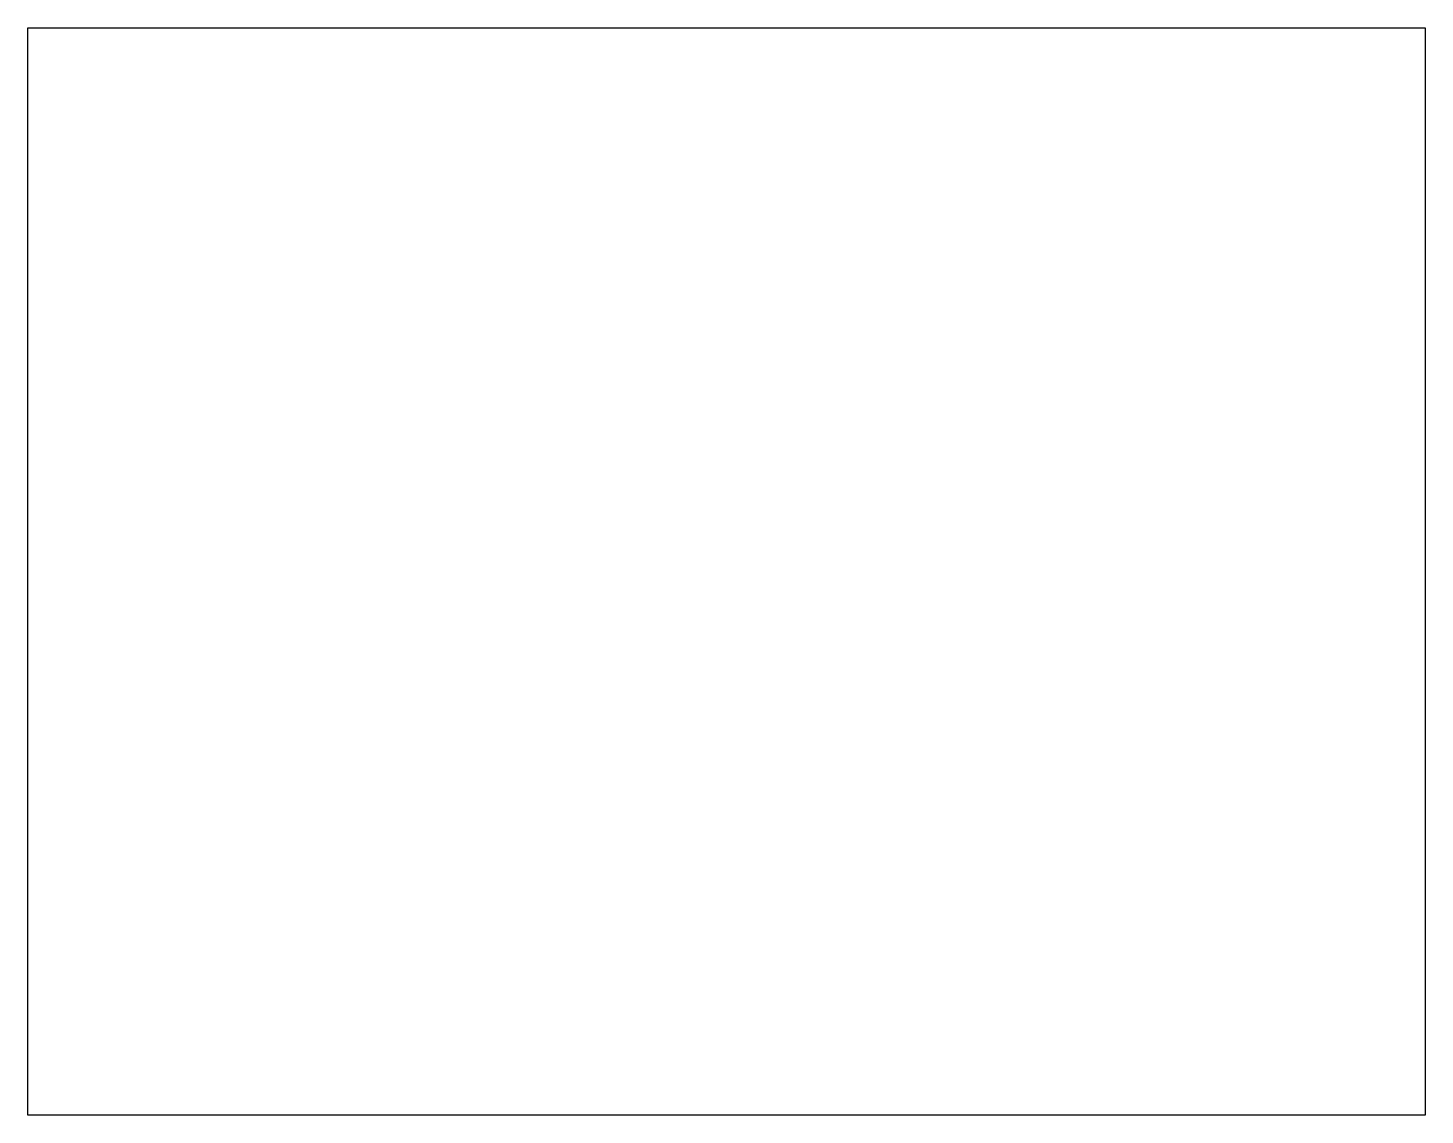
# Model space of a CAD drawing. Extents: x 0 to 68.5, y 0 to 53.3.
import ezdxf

# ---------------------------------------------------------------- set-up
doc = ezdxf.new("R2010")
doc.units = 0
doc.layers.get('0').update_dxf_attribs({"linetype": 'CONTINUOUS'})
picture_1 = doc.add_image_def('image1.png', size_in_pixel=(1353, 1053))

msp = doc.modelspace()

# ---------------------------------------------------------------- pictures from other files: only their frames are drawn
image = msp.add_image(picture_1, insert=(0, 0, 0), size_in_units=(68.537, 53.34))
image.dxf.flags = 7

doc.saveas('drawing.dxf')
